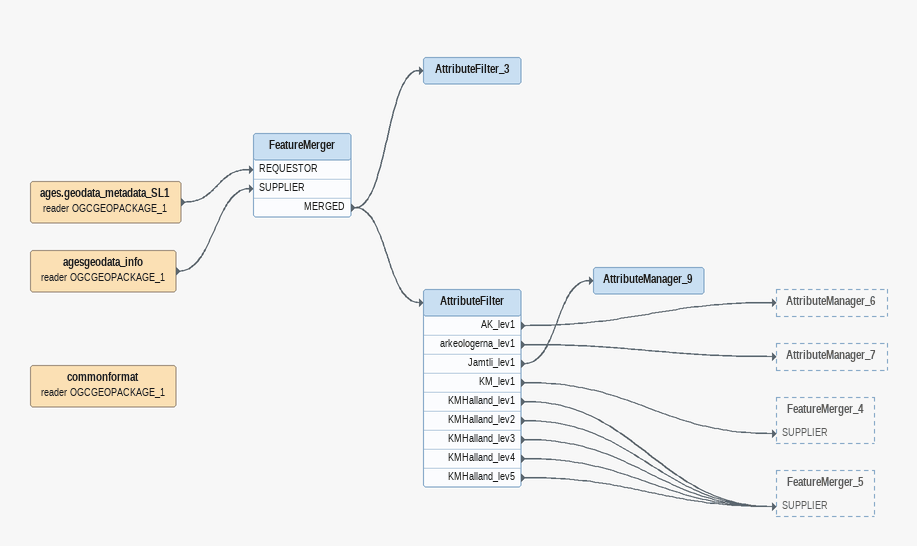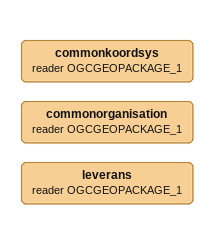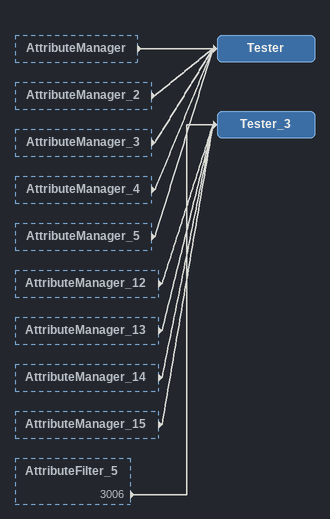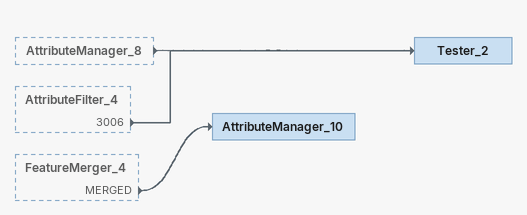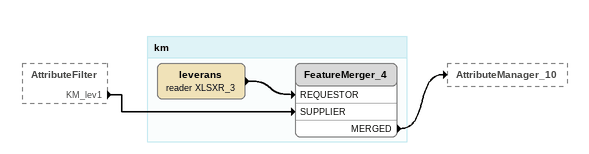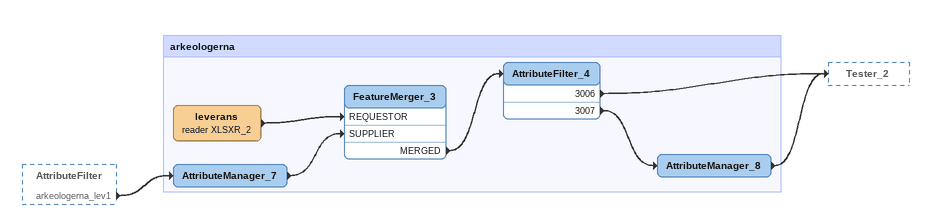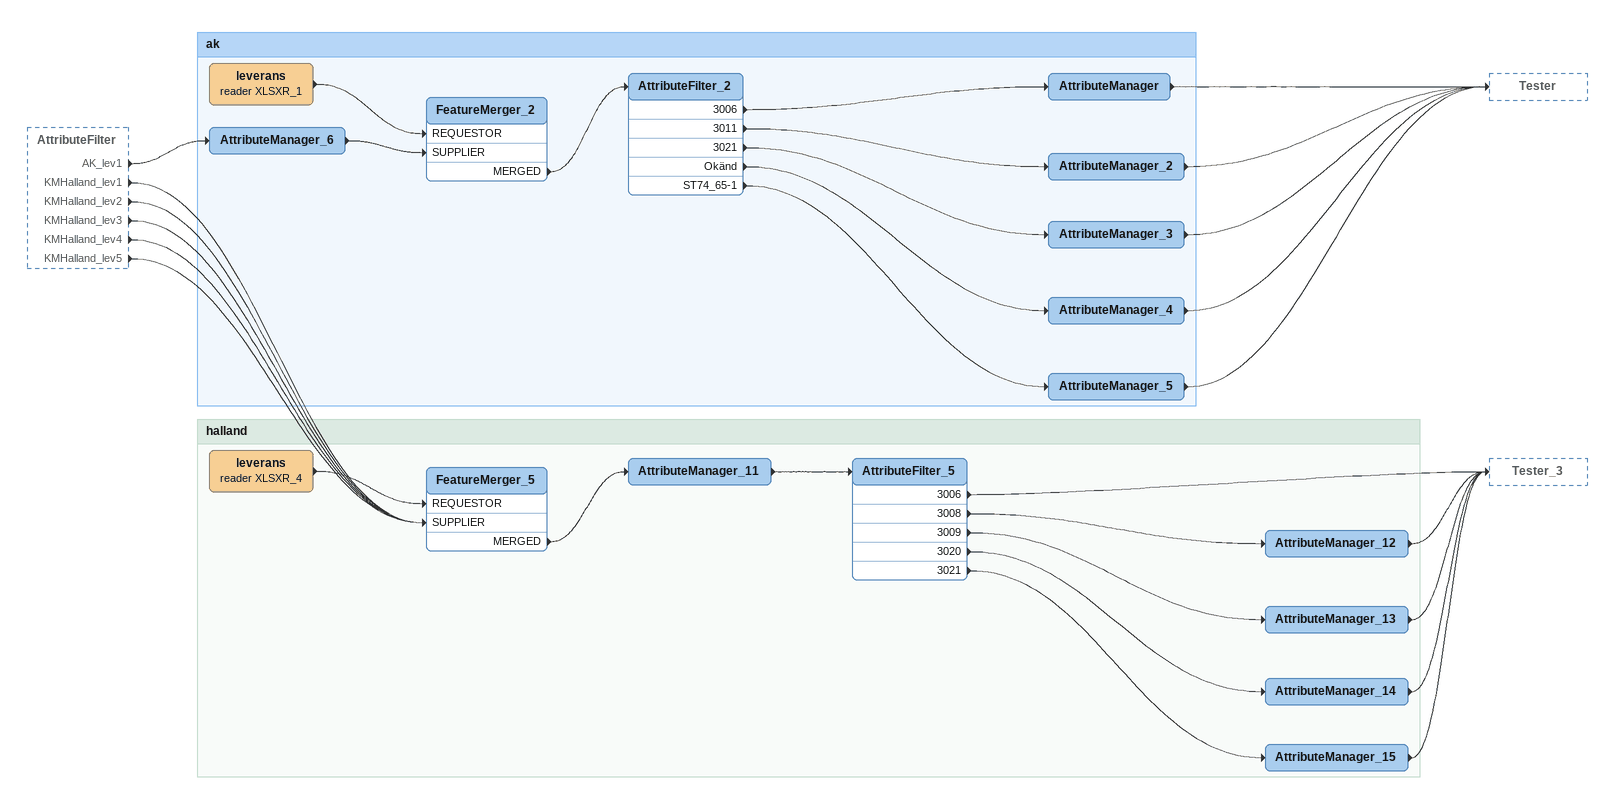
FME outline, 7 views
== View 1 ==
ages.geodata_metadata_SL1 (reader OGCGEOPACKAGE_1)
    -> FeatureMerger [REQUESTOR]
agesgeodata_info (reader OGCGEOPACKAGE_1)
    -> FeatureMerger [SUPPLIER]
FeatureMerger
    MERGED -> AttributeFilter
    MERGED -> AttributeFilter_3
AttributeFilter_3
AttributeFilter
    AK_lev1 -> AttributeManager_6
    arkeologerna_lev1 -> AttributeManager_7
    Jamtli_lev1 -> AttributeManager_9
    KM_lev1 -> FeatureMerger_4 [SUPPLIER]
    KMHalland_lev1 -> FeatureMerger_5 [SUPPLIER]
    KMHalland_lev2 -> FeatureMerger_5 [SUPPLIER]
    KMHalland_lev3 -> FeatureMerger_5 [SUPPLIER]
    KMHalland_lev4 -> FeatureMerger_5 [SUPPLIER]
    KMHalland_lev5 -> FeatureMerger_5 [SUPPLIER]
AttributeManager_9
commonformat (reader OGCGEOPACKAGE_1)

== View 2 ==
commonkoordsys (reader OGCGEOPACKAGE_1)
commonorganisation (reader OGCGEOPACKAGE_1)
leverans (reader OGCGEOPACKAGE_1)

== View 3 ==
AttributeManager [outside]
    -> Tester
AttributeManager_2 [outside]
    -> Tester
AttributeManager_3 [outside]
    -> Tester
AttributeManager_4 [outside]
    -> Tester
AttributeManager_5 [outside]
    -> Tester
AttributeManager_12 [outside]
    -> Tester_3
AttributeManager_13 [outside]
    -> Tester_3
AttributeManager_14 [outside]
    -> Tester_3
AttributeManager_15 [outside]
    -> Tester_3
AttributeFilter_5 [outside]
    3006 -> Tester_3
Tester_3
Tester

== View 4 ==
AttributeManager_8 [outside]
    -> Tester_2
AttributeFilter_4 [outside]
    3006 -> Tester_2
FeatureMerger_4 [outside]
    MERGED -> AttributeManager_10
Tester_2
AttributeManager_10

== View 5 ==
AttributeFilter [outside]
    KM_lev1 -> FeatureMerger_4 [SUPPLIER]

Bookmark: km
leverans (reader XLSXR_3)
    -> FeatureMerger_4 [REQUESTOR]
FeatureMerger_4
    MERGED -> AttributeManager_10

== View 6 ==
AttributeFilter [outside]
    arkeologerna_lev1 -> AttributeManager_7

Bookmark: arkeologerna
AttributeManager_7
    -> FeatureMerger_3 [SUPPLIER]
leverans (reader XLSXR_2)
    -> FeatureMerger_3 [REQUESTOR]
FeatureMerger_3
    MERGED -> AttributeFilter_4
AttributeFilter_4
    3006 -> Tester_2
    3007 -> AttributeManager_8
AttributeManager_8
    -> Tester_2

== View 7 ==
AttributeFilter [outside]
    AK_lev1 -> AttributeManager_6
    KMHalland_lev1 -> FeatureMerger_5 [SUPPLIER]
    KMHalland_lev2 -> FeatureMerger_5 [SUPPLIER]
    KMHalland_lev3 -> FeatureMerger_5 [SUPPLIER]
    KMHalland_lev4 -> FeatureMerger_5 [SUPPLIER]
    KMHalland_lev5 -> FeatureMerger_5 [SUPPLIER]

Bookmark: ak
AttributeManager_6
    -> FeatureMerger_2 [SUPPLIER]
leverans (reader XLSXR_1)
    -> FeatureMerger_2 [REQUESTOR]
FeatureMerger_2
    MERGED -> AttributeFilter_2
AttributeFilter_2
    3006 -> AttributeManager
    3011 -> AttributeManager_2
    3021 -> AttributeManager_3
    Okänd -> AttributeManager_4
    ST74_65-1 -> AttributeManager_5
AttributeManager
    -> Tester
AttributeManager_2
    -> Tester
AttributeManager_3
    -> Tester
AttributeManager_4
    -> Tester
AttributeManager_5
    -> Tester

Bookmark: halland
leverans (reader XLSXR_4)
    -> FeatureMerger_5 [REQUESTOR]
FeatureMerger_5
    MERGED -> AttributeManager_11
AttributeManager_11
    -> AttributeFilter_5
AttributeFilter_5
    3006 -> Tester_3
    3008 -> AttributeManager_12
    3009 -> AttributeManager_13
    3020 -> AttributeManager_14
    3021 -> AttributeManager_15
AttributeManager_12
    -> Tester_3
AttributeManager_13
    -> Tester_3
AttributeManager_14
    -> Tester_3
AttributeManager_15
    -> Tester_3
